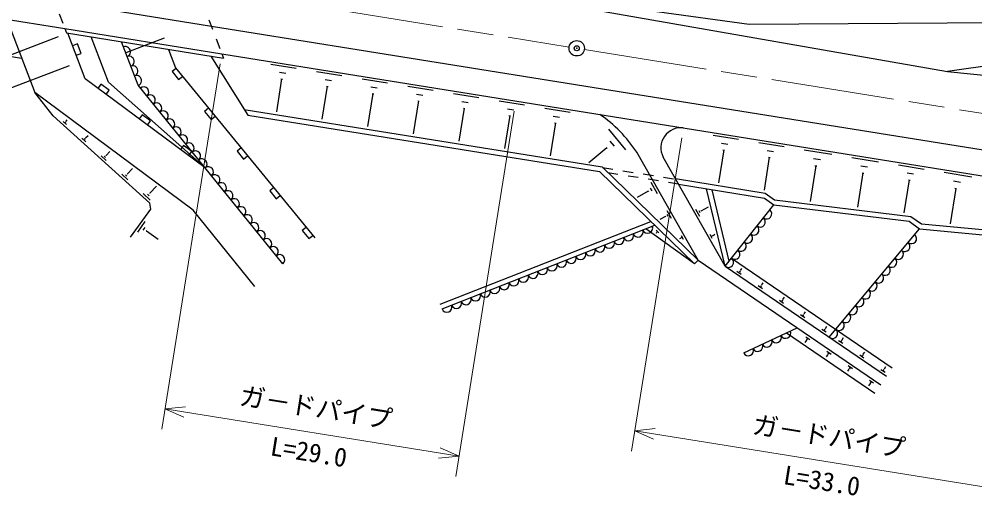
# Model space of a CAD drawing. Units: millimetres, scale not verified. Extents: x 0 to 700000, y -47500 to 447500.
# Drawn here: x 208112 to 301185, y 242767 to 289158 of the extents above; entities that cross this region are included whole.
import ezdxf
from ezdxf.enums import TextEntityAlignment as Align

# ---------------------------------------------------------------- set-up
doc = ezdxf.new("R2010")
doc.units = ezdxf.units.MM
doc.header["$LTSCALE"] = 1000
doc.header["$PDMODE"] = 32
doc.header["$PDSIZE"] = 500
doc.linetypes.add('CHAIN', pattern=[18.5, 12, -1.5, 3.5, -1.5])
doc.layers.add('作業ﾚｲﾔ1', color=7, linetype='Continuous', lineweight=25)
doc.styles.add('@ＭＳ ゴシック', font='')
doc.styles.add('ＭＳ ゴシック', font='')
doc.styles.get('@ＭＳ ゴシック').set_extended_font_data('@MS Gothic')
doc.styles.get('ＭＳ ゴシック').set_extended_font_data('MS Gothic')

msp = doc.modelspace()

# ---------------------------------------------------------------- linework, layer by layer
at = {"layer": '作業ﾚｲﾔ1', "linetype": 'CHAIN', "lineweight": 13}
for p, q in [((164418, 302040), (261675, 286439)), ((263156, 286201), (360413, 270600))]:
    msp.add_line(p, q, dxfattribs=at)
at = {"layer": '作業ﾚｲﾔ1'}
for p, q in [((189387, 291958), (212554, 288242)), ((211525, 290939), (226830, 288484)), ((261219, 291175), (279211, 288668)), ((212003, 289687), (212359, 288753)), ((263049, 290270), (298515, 284074)), ((206911, 289147), (209636, 282005)), ((226594, 289101), (226951, 288166)), ((279211, 288668), (305338, 288840)), ((332230, 288766), (298515, 284074)), ((192634, 287892), (208351, 285371)), ((212554, 288242), (227859, 285787)), ((212554, 288242), (212719, 287810)), ((212719, 287810), (228024, 285355)), ((214552, 283339), (212854, 287788)), ((226830, 288484), (301980, 276429)), ((211920, 287432), (193594, 280439)), ((213785, 286753), (213317, 286574)), ((214141, 285818), (213785, 286753)), ((216819, 283008), (215134, 287423)), ((219706, 282716), (218091, 286948)), ((222240, 287296), (218503, 285870)), ((227307, 287232), (227664, 286298)), ((213674, 285640), (214141, 285818)), ((222652, 286217), (223352, 284414)), ((227859, 285787), (309847, 272635)), ((227859, 285787), (228024, 285355)), ((226782, 285554), (230396, 279809)), ((212989, 284629), (194664, 277636)), ((223394, 284363), (223007, 284046)), ((223007, 284046), (223641, 283273)), ((223352, 284414), (236896, 267882)), ((232639, 284767), (235107, 284371)), ((233466, 284001), (234083, 283902)), ((237082, 284054), (239551, 283658)), ((298515, 284074), (311462, 282706)), ((226228, 274679), (214552, 283339)), ((216819, 283008), (226228, 274679)), ((223641, 283273), (224027, 283589)), ((233675, 283334), (233160, 280125)), ((233598, 283347), (233752, 283322)), ((237909, 283288), (238526, 283189)), ((241525, 283341), (243994, 282945)), ((216084, 282825), (215786, 282423)), ((216888, 282229), (216084, 282825)), ((216590, 281828), (216888, 282229)), ((233790, 265361), (219706, 282716)), ((238118, 282622), (237604, 279413)), ((238041, 282634), (238195, 282609)), ((242352, 282576), (242969, 282477)), ((245968, 282628), (248437, 282232)), ((225057, 270568), (209636, 282005)), ((211429, 279734), (209636, 282005)), ((242562, 281909), (242047, 278700)), ((242484, 281921), (242639, 281897)), ((247005, 281196), (246490, 277987)), ((246795, 281863), (247412, 281764)), ((246928, 281209), (247082, 281184)), ((250412, 281916), (252880, 281520)), ((251238, 281150), (251855, 281051)), ((254855, 281203), (257323, 280807)), ((226562, 280495), (226175, 280178)), ((226175, 280178), (226809, 279405)), ((230042, 280372), (264874, 274785)), ((251448, 280483), (250933, 277274)), ((251371, 280496), (251525, 280471)), ((255682, 280437), (256299, 280338)), ((259298, 280490), (261767, 280094)), ((220851, 271250), (211429, 279734)), ((212684, 279230), (212704, 279212)), ((212694, 279221), (212806, 279344)), ((220100, 279846), (219803, 279445)), ((220904, 279251), (220100, 279846)), ((220606, 278849), (220904, 279251)), ((226809, 279405), (227196, 279722)), ((230396, 279809), (264638, 274316)), ((255891, 279771), (255376, 276562)), ((255814, 279783), (255968, 279758)), ((260125, 279725), (260742, 279626)), ((212391, 279205), (212710, 278917)), ((212583, 279177), (212662, 279105)), ((260334, 279058), (259820, 275849)), ((260257, 279070), (260411, 279046)), ((265511, 278450), (267168, 276443)), ((214204, 277572), (214610, 277206)), ((214448, 277536), (214550, 277445)), ((214578, 277603), (214603, 277580)), ((214590, 277592), (214822, 277849)), ((275687, 277861), (278155, 277465)), ((224116, 276868), (223819, 276466)), ((224920, 276272), (224116, 276868)), ((229731, 276627), (229344, 276311)), ((265336, 276618), (263594, 275180)), ((265284, 276681), (265388, 276555)), ((265631, 277283), (266045, 276781)), ((276723, 276429), (276208, 273220)), ((276514, 277096), (277131, 276997)), ((276646, 276441), (276800, 276417)), ((280130, 277148), (282598, 276752)), ((284573, 276436), (287249, 276006)), ((216106, 275859), (216603, 275412)), ((216405, 275815), (216529, 275704)), ((216563, 275898), (216594, 275870)), ((216578, 275884), (216936, 276281)), ((224622, 275871), (224920, 276272)), ((229344, 276311), (229978, 275537)), ((229978, 275537), (230365, 275854)), ((274239, 265690), (268257, 276204)), ((276872, 265106), (270822, 275740)), ((281166, 275716), (280652, 272507)), ((280957, 276383), (281574, 276284)), ((281089, 275729), (281243, 275704)), ((285469, 275606), (286139, 275498)), ((289199, 275694), (291788, 275278)), ((218663, 274092), (219153, 274636)), ((274239, 265690), (264874, 274785)), ((264936, 274724), (265923, 274566)), ((285697, 274883), (285140, 271413)), ((285613, 274896), (285780, 274870)), ((290066, 274891), (290713, 274787)), ((293738, 274965), (296242, 274564)), ((218101, 274063), (218693, 273530)), ((218456, 274011), (218604, 273878)), ((218645, 274109), (218682, 274076)), ((273890, 265331), (264638, 274316)), ((265436, 274239), (266423, 274081)), ((266911, 274408), (267898, 274249)), ((267410, 273922), (268398, 273764)), ((268885, 274091), (269873, 273932)), ((270860, 273774), (271848, 273616)), ((272017, 273639), (280767, 272236)), ((290286, 274192), (289750, 270851)), ((290205, 274205), (290367, 274179)), ((294577, 274189), (295203, 274089)), ((298193, 274251), (300889, 273818)), ((220850, 272214), (221479, 272912)), ((232900, 272760), (232513, 272443)), ((269385, 273606), (270373, 273447)), ((269578, 272722), (269738, 272441)), ((269619, 273303), (270259, 272180)), ((271360, 273289), (272302, 273138)), ((272334, 273082), (280687, 271742)), ((294789, 273513), (294274, 270299)), ((294711, 273526), (294867, 273500)), ((299096, 273415), (299770, 273307)), ((220193, 272179), (220885, 271557)), ((220608, 272119), (220781, 271963)), ((220828, 272233), (220872, 272194)), ((232513, 272443), (233147, 271669)), ((233147, 271669), (233533, 271986)), ((269377, 272422), (268289, 271803)), ((269357, 272457), (269397, 272387)), ((276872, 265106), (275056, 272645)), ((277266, 265606), (275591, 272559)), ((280767, 272236), (281674, 271584)), ((299325, 272687), (298769, 269225)), ((299240, 272700), (299409, 272673)), ((220926, 270650), (220851, 271250)), ((274543, 270499), (275231, 270891)), ((276872, 265106), (281596, 271090)), ((280687, 271742), (281596, 271090)), ((281596, 271090), (294772, 269483)), ((281674, 271584), (294960, 269963)), ((218974, 267947), (220926, 270650)), ((231072, 263156), (225057, 270568)), ((271046, 269958), (270505, 269650)), ((271033, 269980), (271059, 269935)), ((271175, 270150), (271277, 269970)), ((271201, 270523), (271611, 269803)), ((274396, 269964), (274007, 270646)), ((274421, 270317), (274324, 270487)), ((274555, 270478), (274531, 270521)), ((294960, 269963), (295972, 269237)), ((220370, 269452), (219629, 268426)), ((249116, 261417), (269620, 269479)), ((249299, 260952), (270013, 269096)), ((294772, 269483), (295790, 268751)), ((295972, 269237), (318342, 267141)), ((220348, 268882), (220163, 268626)), ((220535, 268601), (220489, 268537)), ((220512, 268569), (221651, 267746)), ((236068, 268892), (235681, 268575)), ((235681, 268575), (236315, 267801)), ((236315, 267801), (236702, 268118)), ((273890, 265331), (269142, 268754)), ((270159, 268352), (270144, 268337)), ((270151, 268360), (270167, 268344)), ((270155, 268610), (270417, 268356)), ((270190, 268449), (270255, 268386)), ((272570, 268117), (272781, 267746)), ((275613, 267824), (275400, 268198)), ((275627, 268018), (275574, 268111)), ((275701, 268106), (275687, 268129)), ((275694, 268118), (275875, 268220)), ((287002, 258206), (295790, 268751)), ((295790, 268751), (318226, 266649)), ((272490, 267826), (272423, 267788)), ((272484, 267838), (272497, 267815)), ((272557, 267925), (272609, 267833)), ((274239, 265690), (273890, 265331)), ((274239, 265690), (292017, 253580)), ((277493, 265893), (293143, 255233)), ((276872, 265106), (292580, 254406)), ((278016, 264629), (278429, 264348)), ((278241, 264627), (278345, 264557)), ((278350, 264704), (278376, 264686)), ((278363, 264695), (278504, 264902)), ((280429, 263288), (280569, 263494)), ((280082, 263222), (280495, 262941)), ((280307, 263220), (280410, 263150)), ((280416, 263297), (280442, 263279)), ((282148, 261815), (282560, 261534)), ((282372, 261813), (282476, 261743)), ((282481, 261890), (282507, 261872)), ((282494, 261881), (282634, 262086)), ((284559, 260474), (284698, 260678)), ((284213, 260408), (284625, 260128)), ((284437, 260406), (284540, 260336)), ((284546, 260483), (284572, 260465)), ((278676, 256693), (283879, 259123)), ((286278, 259002), (286689, 258721)), ((286502, 259000), (286605, 258929)), ((286611, 259076), (286636, 259059)), ((286623, 259067), (286762, 259271)), ((282826, 258631), (291454, 252753)), ((284774, 257908), (284633, 257702)), ((284708, 258256), (285122, 257974)), ((284761, 257917), (284787, 257900)), ((284793, 258047), (284896, 257977)), ((287907, 257892), (288319, 257611)), ((288132, 257890), (288234, 257819)), ((288240, 257966), (288266, 257949)), ((288253, 257957), (288392, 258162)), ((286840, 256501), (286700, 256294)), ((286774, 256848), (287188, 256567)), ((286827, 256510), (286853, 256492)), ((286859, 256640), (286962, 256569)), ((289972, 256485), (290384, 256205)), ((290196, 256483), (290300, 256413)), ((290305, 256560), (290331, 256542)), ((290318, 256551), (290458, 256756)), ((288907, 255094), (288766, 254887)), ((288841, 255441), (289254, 255159)), ((288894, 255102), (288919, 255085)), ((288925, 255232), (289029, 255162)), ((292037, 255079), (292450, 254797)), ((292262, 255076), (292365, 255006)), ((292371, 255153), (292397, 255136)), ((292384, 255144), (292525, 255351)), ((290973, 253686), (290832, 253479)), ((290907, 254033), (291320, 253752)), ((290960, 253695), (290986, 253677)), ((290991, 253825), (291095, 253754))]:
    msp.add_line(p, q, dxfattribs=at)
at = {"layer": '作業ﾚｲﾔ1', "lineweight": 13}
for p, q in [((227700, 284799), (221998, 249254)), ((256334, 280206), (250632, 244660)), ((272633, 277591), (267747, 247131)), ((224305, 251434), (222315, 251228)), ((250949, 246635), (222315, 251228)), ((222315, 251228), (224141, 250411)), ((270053, 249311), (268064, 249106)), ((268064, 249106), (305119, 243162)), ((268064, 249106), (269889, 248289)), ((250949, 246635), (249124, 247452)), ((248960, 246430), (250949, 246635))]:
    msp.add_line(p, q, dxfattribs=at)
at = {"layer": '作業ﾚｲﾔ1'}
msp.add_circle((262415, 286320), 750, dxfattribs=at)
for centre, radius, start, end in [((218458, 285986), 500, 290.88665, 110.88665), ((218815, 285052), 500, 290.88665, 110.88665), ((219171, 284118), 500, 290.88665, 110.88665), ((219528, 283184), 500, 290.88665, 110.88665), ((220242, 282056), 500, 309.05956, 129.05956), ((220872, 281279), 500, 309.05956, 129.05956), ((221502, 280503), 500, 309.05956, 129.05956), ((222132, 279726), 500, 309.05956, 129.05956), ((222763, 278950), 500, 309.05956, 129.05956), ((257226, 269005), 13171, 33.1279, 55.68839), ((223393, 278173), 500, 309.05956, 129.05956), ((272566, 276633), 1959, 83.38213, 207.0974), ((224023, 277397), 500, 309.05956, 129.05956), ((224653, 276620), 500, 309.05956, 129.05956), ((225283, 275844), 500, 309.05956, 129.05956), ((225913, 275067), 500, 309.05956, 129.05956), ((226543, 274291), 500, 309.05956, 129.05956), ((227173, 273514), 500, 309.05956, 129.05956), ((227804, 272738), 500, 309.05956, 129.05956), ((228434, 271961), 500, 309.05956, 129.05956), ((229064, 271185), 500, 309.05956, 129.05956), ((229694, 270409), 500, 309.05956, 129.05956), ((230324, 269632), 500, 309.05956, 129.05956), ((280900, 270208), 500, 231.70942, 51.70942), ((230954, 268856), 500, 309.05956, 129.05956), ((269308, 268819), 500, 201.46393, 21.46393), ((279660, 268638), 500, 231.70942, 51.70942), ((280280, 269423), 500, 231.70942, 51.70942), ((231584, 268079), 500, 309.05956, 129.05956), ((267447, 268087), 500, 201.46393, 21.46393), ((268378, 268453), 500, 201.46393, 21.46393), ((279041, 267853), 500, 231.70942, 51.70942), ((295005, 267809), 500, 230.19595, 50.19595), ((232214, 267303), 500, 309.05956, 129.05956), ((264655, 266990), 500, 201.46393, 21.46393), ((265586, 267355), 500, 201.46393, 21.46393), ((266516, 267721), 500, 201.46393, 21.46393), ((278421, 267069), 500, 231.70942, 51.70942), ((294364, 267040), 500, 230.19595, 50.19595), ((232845, 266526), 500, 309.05956, 129.05956), ((233475, 265750), 500, 309.05956, 129.05956), ((262794, 266258), 500, 201.46393, 21.46393), ((263724, 266624), 500, 201.46393, 21.46393), ((277801, 266284), 500, 231.70942, 51.70942), ((293724, 266272), 500, 230.19595, 50.19595), ((260002, 265160), 500, 201.46393, 21.46393), ((260932, 265526), 500, 201.46393, 21.46393), ((261863, 265892), 500, 201.46393, 21.46393), ((277182, 265499), 500, 231.70942, 51.70942), ((293084, 265504), 500, 230.19595, 50.19595), ((258141, 264428), 500, 201.46393, 21.46393), ((259071, 264794), 500, 201.46393, 21.46393), ((291804, 263967), 500, 230.19595, 50.19595), ((292444, 264736), 500, 230.19595, 50.19595), ((255349, 263330), 500, 201.46393, 21.46393), ((256279, 263696), 500, 201.46393, 21.46393), ((257210, 264062), 500, 201.46393, 21.46393), ((291164, 263199), 500, 230.19595, 50.19595), ((253487, 262599), 500, 201.46393, 21.46393), ((254418, 262965), 500, 201.46393, 21.46393), ((290523, 262431), 500, 230.19595, 50.19595), ((250695, 261501), 500, 201.46393, 21.46393), ((251626, 261867), 500, 201.46393, 21.46393), ((252557, 262233), 500, 201.46393, 21.46393), ((289883, 261663), 500, 230.19595, 50.19595), ((249765, 261135), 500, 201.46393, 21.46393), ((289243, 260894), 500, 230.19595, 50.19595), ((287963, 259358), 500, 230.19595, 50.19595), ((288603, 260126), 500, 230.19595, 50.19595), ((282753, 258597), 500, 205.03357, 25.03357), ((287323, 258590), 500, 230.19595, 50.19595), ((280941, 257751), 500, 205.03357, 25.03357), ((281847, 258174), 500, 205.03357, 25.03357), ((279129, 256904), 500, 205.03357, 25.03357), ((280035, 257328), 500, 205.03357, 25.03357)]:
    msp.add_arc(centre, radius, start, end, dxfattribs=at)
msp.add_point((262415, 286320), dxfattribs=at)

# ---------------------------------------------------------------- texts
at = {"layer": '作業ﾚｲﾔ1', "style": 'ＭＳ ゴシック'}
for p in [(236791, 249919), (286750, 247121)]:
    msp.add_text('ガ－ドパイプ', height=1833, rotation=350.887, dxfattribs=at).set_placement(p, align=Align.BOTTOM_CENTER)
at = {"layer": '作業ﾚｲﾔ1', "style": '@ＭＳ ゴシック'}
for s, p in [('L=29.0', (236474, 247944)), ('L=33.0', (286433, 245146))]:
    msp.add_text(s, height=1833, rotation=350.887, dxfattribs=at).set_placement(p, align=Align.TOP_CENTER)

doc.saveas('drawing.dxf')
